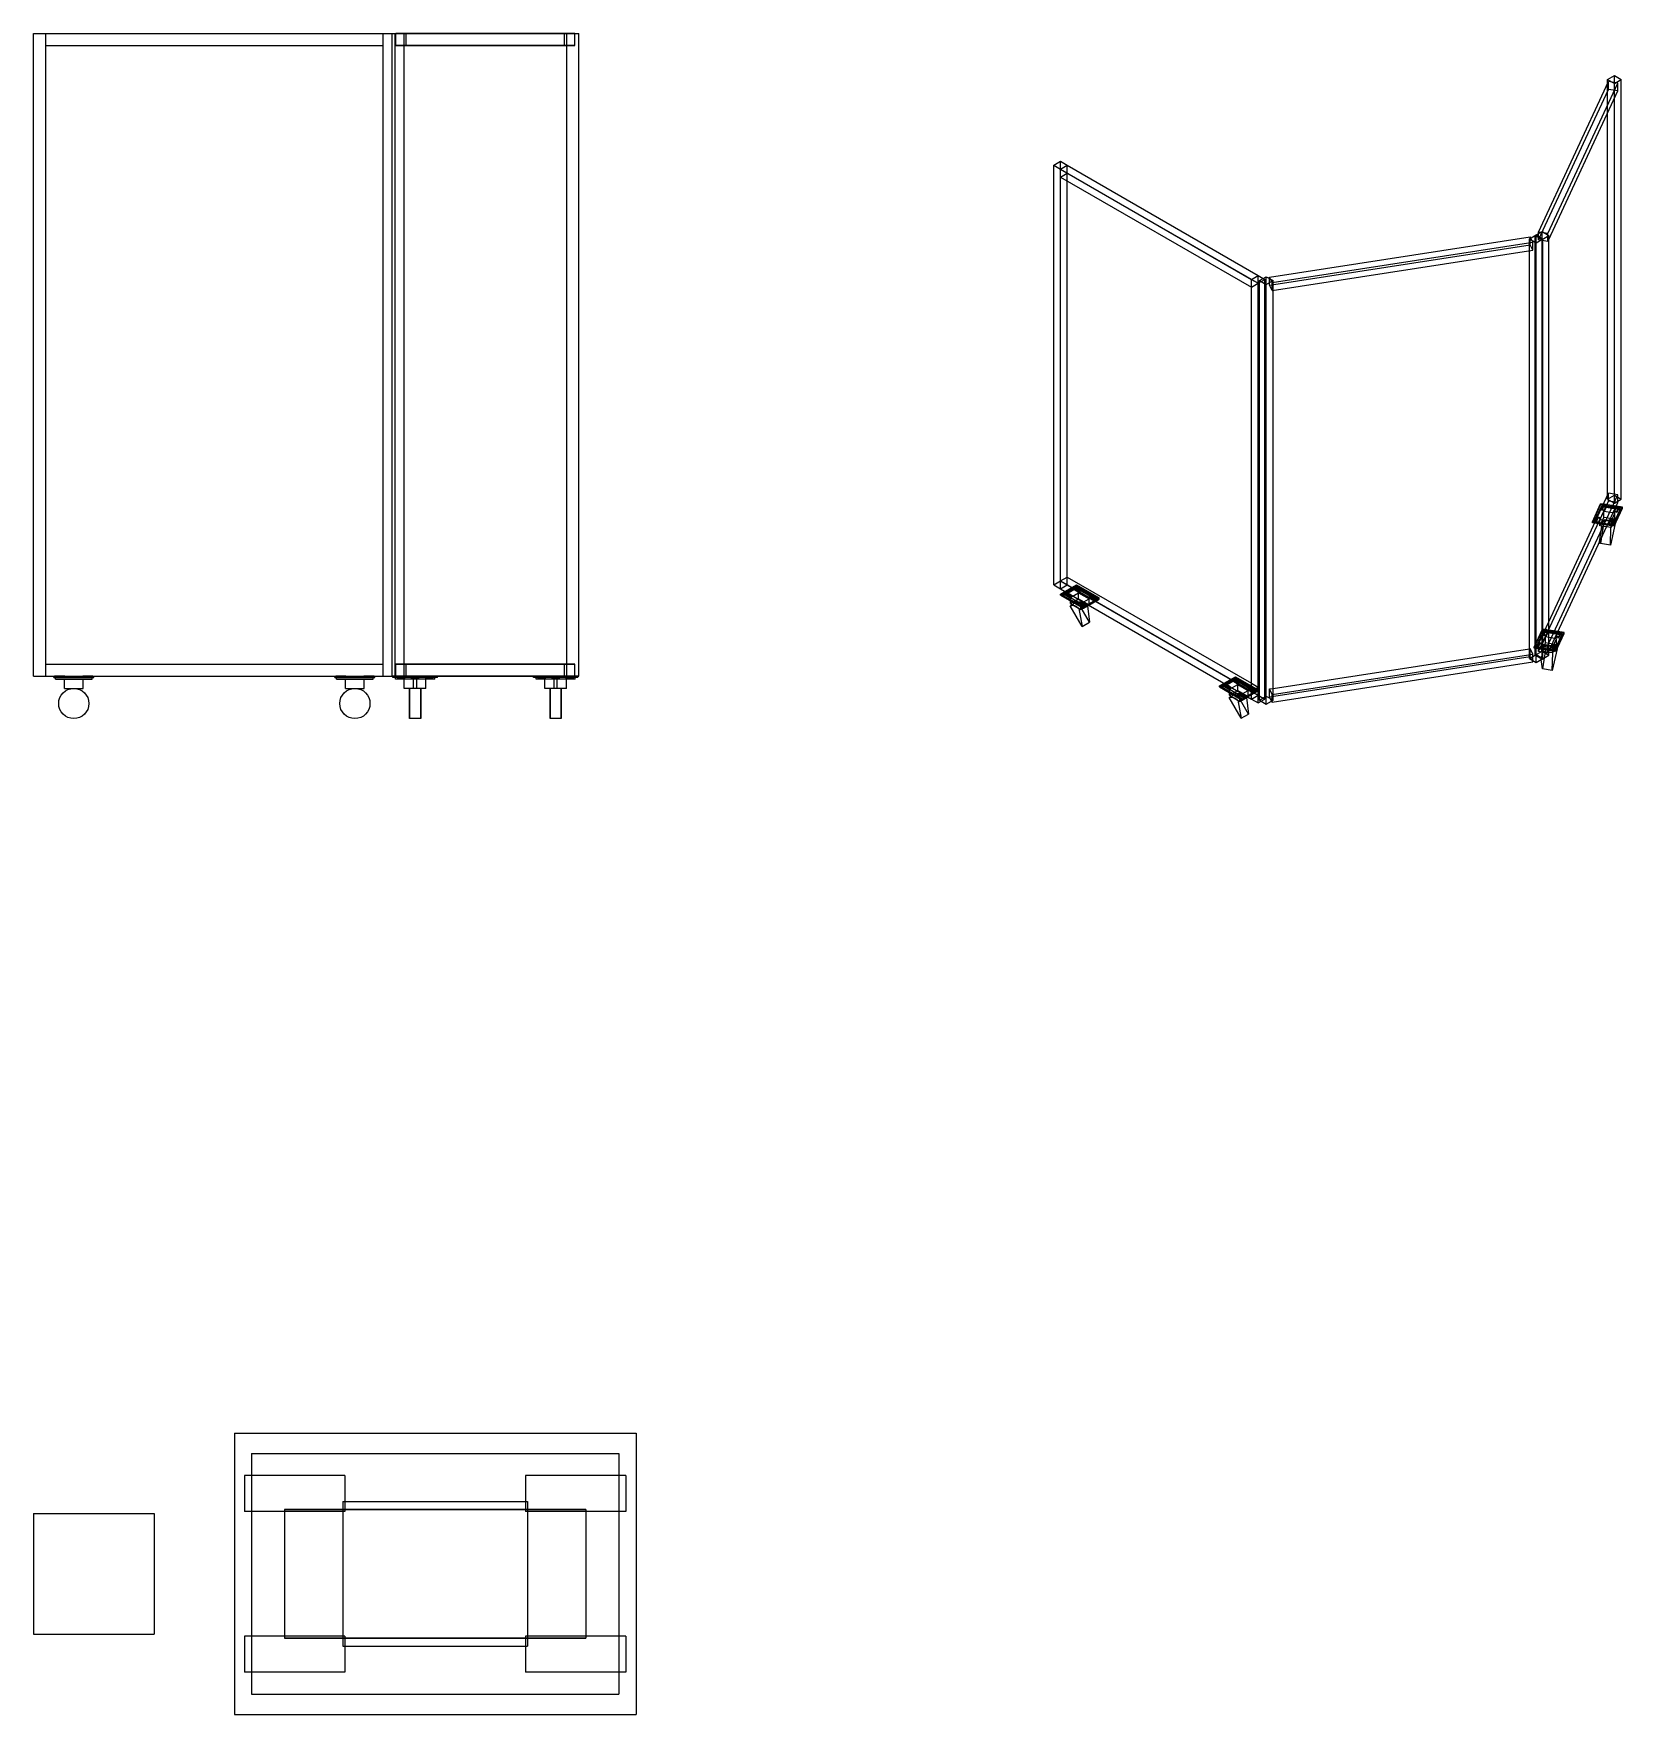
# Model space of a CAD drawing. Header units: millimetres. Extents: x 38 to 363, y 48 to 257.
# Drawn here: x 165 to 362.8, y 48 to 257.3 of the extents above; entities that cross this region are included whole.
import ezdxf

# ---------------------------------------------------------------- set-up
doc = ezdxf.new("R2010")
doc.units = ezdxf.units.MM
for name, color, linetype in [('Detalhe', 7, 'CONTINUOUS'), ('Iso', 7, 'CONTINUOUS'), ('Lateral', 7, 'CONTINUOUS')]:
    doc.layers.add(name, color=color, linetype=linetype)

msp = doc.modelspace()

# ---------------------------------------------------------------- linework, layer by layer
at = {"layer": 'Detalhe'}
for p, q in [((190, 83), (190, 48)), ((190, 83), (240, 83)), ((190, 83), (190, 48)), ((190, 83), (240, 83)), ((240, 83), (240, 48)), ((240, 83), (240, 48)), ((192.12, 80.5), (192.12, 50.5)), ((192.12, 80.5), (237.88, 80.5)), ((192.12, 80.5), (192.12, 50.5)), ((192.12, 80.5), (237.88, 80.5)), ((237.88, 80.5), (237.88, 50.5)), ((237.88, 80.5), (237.88, 50.5)), ((192.12, 77.75), (191.25, 77.75)), ((191.25, 77.75), (191.25, 73.25)), ((203.75, 77.75), (191.25, 77.75)), ((191.25, 77.75), (191.25, 73.25)), ((203.75, 77.75), (192.12, 77.75)), ((203.75, 77.75), (203.75, 73.25)), ((203.75, 77.75), (203.75, 73.25)), ((238.75, 77.75), (226.25, 77.75)), ((226.25, 77.75), (226.25, 73.25)), ((237.88, 77.75), (226.25, 77.75)), ((226.25, 77.75), (226.25, 73.25)), ((238.75, 77.75), (237.88, 77.75)), ((238.75, 77.75), (238.75, 73.25)), ((238.75, 77.75), (238.75, 73.25)), ((196.25, 73.5), (196.25, 57.5)), ((203.5, 74.5), (203.5, 73.5)), ((203.5, 74.5), (226.5, 74.5)), ((203.5, 74.5), (203.5, 56.5)), ((203.5, 74.5), (226.5, 74.5)), ((203.5, 73.5), (203.5, 57.5)), ((226.5, 74.5), (226.5, 73.5)), ((226.5, 74.5), (226.5, 56.5)), ((226.5, 73.5), (226.5, 57.5)), ((233.75, 73.5), (233.75, 57.5)), ((165, 73), (165, 58)), ((165, 73), (180, 73)), ((165, 73), (165, 58)), ((165, 73), (180, 73)), ((180, 73), (180, 58)), ((180, 73), (180, 58)), ((192.12, 73.25), (191.25, 73.25)), ((203.75, 73.25), (191.25, 73.25)), ((203.75, 73.25), (192.12, 73.25)), ((238.75, 73.25), (226.25, 73.25)), ((237.88, 73.25), (226.25, 73.25)), ((238.75, 73.25), (237.88, 73.25)), ((165, 58), (180, 58)), ((165, 58), (180, 58)), ((192.12, 57.75), (191.25, 57.75)), ((191.25, 57.75), (191.25, 53.25)), ((203.75, 57.75), (191.25, 57.75)), ((191.25, 57.75), (191.25, 53.25)), ((203.75, 57.75), (192.12, 57.75)), ((203.5, 57.5), (203.5, 56.5)), ((203.75, 57.75), (203.75, 53.25)), ((203.75, 57.75), (203.75, 53.25)), ((238.75, 57.75), (226.25, 57.75)), ((226.25, 57.75), (226.25, 53.25)), ((237.88, 57.75), (226.25, 57.75)), ((226.25, 57.75), (226.25, 53.25)), ((226.5, 57.5), (226.5, 56.5)), ((238.75, 57.75), (237.88, 57.75)), ((238.75, 57.75), (238.75, 53.25)), ((238.75, 57.75), (238.75, 53.25)), ((203.5, 56.5), (226.5, 56.5)), ((203.5, 56.5), (226.5, 56.5)), ((192.12, 53.25), (191.25, 53.25)), ((203.75, 53.25), (191.25, 53.25)), ((203.75, 53.25), (192.12, 53.25)), ((238.75, 53.25), (226.25, 53.25)), ((237.88, 53.25), (226.25, 53.25)), ((238.75, 53.25), (237.88, 53.25)), ((192.12, 50.5), (237.88, 50.5)), ((192.12, 50.5), (237.88, 50.5)), ((190, 48), (240, 48)), ((190, 48), (240, 48))]:
    msp.add_line(p, q, dxfattribs=at)
for points in [[(233.75, 73.5), (228.75, 73.5), (223.75, 73.5), (218.75, 73.5), (213.75, 73.5), (208.75, 73.5), (203.75, 73.5), (198.75, 73.5), (196.25, 73.5)], [(196.25, 73.5), (201.25, 73.5), (206.25, 73.5), (211.25, 73.5), (215, 73.5)], [(215, 73.5), (220, 73.5), (225, 73.5), (230, 73.5), (233.75, 73.5)], [(233.75, 57.5), (228.75, 57.5), (223.75, 57.5), (218.75, 57.5), (213.75, 57.5), (208.75, 57.5), (203.75, 57.5), (198.75, 57.5), (196.25, 57.5)], [(196.25, 57.5), (201.25, 57.5), (206.25, 57.5), (211.25, 57.5), (215, 57.5)], [(215, 57.5), (220, 57.5), (225, 57.5), (230, 57.5), (233.75, 57.5)]]:
    msp.add_lwpolyline(points, dxfattribs=at)
at = {"layer": 'Iso'}
for p, q in [((352.38, 232.59), (361.08, 251.33)), ((360.97, 251.58), (361.82, 252.07)), ((360.97, 251.09), (360.97, 251.58)), ((360.97, 251.58), (361.82, 251.09)), ((362.24, 251.15), (361.08, 251.33)), ((361.08, 250.35), (361.08, 251.33)), ((361.82, 252.07), (362.66, 251.58)), ((361.82, 199.81), (361.82, 252.07)), ((361.82, 251.09), (362.66, 251.58)), ((362.66, 199.32), (362.66, 251.58)), ((352.38, 231.61), (361.08, 250.35)), ((353.54, 232.41), (362.24, 251.15)), ((353.66, 231.68), (362.24, 250.17)), ((360.97, 247.43), (360.97, 251.09)), ((362.24, 250.17), (361.08, 250.35)), ((361.82, 249.26), (361.82, 251.09)), ((361.82, 198.96), (361.82, 249.26)), ((362.24, 250.17), (362.24, 251.15)), ((360.97, 199.81), (360.97, 247.43)), ((292, 240.91), (292.85, 241.4)), ((292, 188.65), (292, 240.91)), ((292, 240.91), (292.85, 240.42)), ((292.85, 241.4), (293.7, 240.91)), ((292.85, 189.14), (292.85, 241.4)), ((292.85, 240.42), (293.7, 240.91)), ((292.85, 240.42), (293.7, 240.91)), ((293.7, 240.91), (317.46, 227.19)), ((293.7, 238.95), (293.7, 240.91)), ((293.7, 239.93), (293.7, 240.91)), ((292.85, 188.16), (292.85, 240.42)), ((292.85, 239.44), (292.85, 240.42)), ((292.85, 240.42), (316.61, 226.7)), ((292.85, 239.44), (293.7, 239.93)), ((292.85, 239.44), (316.61, 225.72)), ((293.7, 239.93), (317.46, 226.21)), ((293.7, 189.63), (293.7, 238.95)), ((351.96, 232.17), (352.81, 232.66)), ((353.54, 232.41), (352.38, 232.59)), ((352.38, 232.41), (352.38, 232.59)), ((352.38, 231.61), (352.38, 232.41)), ((352.81, 232.66), (353.66, 232.17)), ((352.81, 180.4), (352.81, 232.66)), ((353.54, 232.24), (353.54, 232.41)), ((318.88, 226.97), (351.34, 231.99)), ((318.88, 225.99), (351.34, 231.01)), ((319.19, 226.3), (351.65, 231.32)), ((319.19, 225.32), (351.65, 230.34)), ((351.23, 231.75), (352.07, 232.24)), ((351.23, 231.75), (352.07, 231.26)), ((351.23, 230.28), (351.23, 231.75)), ((351.23, 179.98), (351.23, 230.28)), ((351.65, 231.32), (351.34, 231.99)), ((351.34, 231.01), (351.34, 231.99)), ((351.65, 230.34), (351.34, 231.01)), ((351.65, 230.34), (351.65, 231.32)), ((351.96, 232.17), (352.81, 231.68)), ((351.96, 179.91), (351.96, 232.17)), ((352.07, 232.24), (352.92, 231.75)), ((352.07, 179.98), (352.07, 232.24)), ((352.07, 231.26), (352.92, 231.75)), ((352.07, 179), (352.07, 231.26)), ((353.54, 231.43), (352.38, 231.61)), ((352.81, 231.68), (353.66, 232.17)), ((352.81, 179.42), (352.81, 231.68)), ((352.92, 179.49), (352.92, 231.75)), ((353.54, 231.43), (353.54, 232.24)), ((353.54, 231.43), (353.66, 231.68)), ((353.66, 179.91), (353.66, 232.17)), ((316.61, 226.7), (317.46, 227.19)), ((316.61, 226.7), (317.46, 227.19)), ((316.61, 174.44), (316.61, 226.7)), ((316.61, 226.7), (317.46, 226.21)), ((316.61, 225.72), (316.61, 226.7)), ((316.61, 225.72), (317.46, 226.21)), ((317.46, 227.19), (318.3, 226.7)), ((317.46, 174.93), (317.46, 227.19)), ((317.46, 226.21), (317.46, 227.19)), ((317.46, 226.21), (318.3, 226.7)), ((317.46, 173.95), (317.46, 226.21)), ((317.61, 226.55), (318.46, 227.03)), ((317.61, 226.55), (318.46, 226.06)), ((317.61, 174.29), (317.61, 226.55)), ((318.3, 174.44), (318.3, 226.7)), ((318.46, 227.03), (319.31, 226.55)), ((318.46, 174.78), (318.46, 227.03)), ((318.46, 226.06), (319.31, 226.55)), ((318.46, 173.8), (318.46, 226.06)), ((319.19, 226.3), (318.88, 226.97)), ((318.88, 226.79), (318.88, 226.97)), ((318.88, 225.99), (318.88, 226.79)), ((319.19, 225.32), (319.19, 226.3)), ((319.31, 225.34), (319.31, 226.55)), ((319.19, 225.32), (318.88, 225.99)), ((319.31, 175.04), (319.31, 225.34)), ((352.38, 180.34), (361.08, 199.08)), ((353.66, 184.06), (361.08, 200.06)), ((353.66, 181.38), (362.24, 199.88)), ((353.66, 180.4), (362.24, 198.9)), ((360.97, 199.32), (360.97, 199.81)), ((360.97, 199.32), (361.82, 199.81)), ((360.97, 199.32), (361.82, 198.83)), ((362.24, 199.88), (361.08, 200.06)), ((361.08, 199.08), (361.08, 200.06)), ((362.24, 198.9), (361.08, 199.08)), ((361.82, 199.81), (362.66, 199.32)), ((361.82, 198.83), (362.24, 199.08)), ((361.82, 198.83), (361.82, 198.96)), ((362.24, 198.9), (362.24, 199.88)), ((362.24, 199.08), (362.66, 199.32)), ((359.07, 196.52), (360.1, 198.75)), ((359.07, 196.39), (360.1, 198.62)), ((359.3, 196.45), (360.25, 198.49)), ((359.3, 196.32), (360.25, 198.36)), ((359.76, 197.07), (359.5, 196.51)), ((359.76, 196.94), (359.5, 196.38)), ((360.1, 197.02), (359.76, 197.07)), ((359.76, 196.94), (359.76, 197.07)), ((360.1, 196.88), (359.76, 196.94)), ((360.1, 197.02), (359.85, 196.46)), ((360.1, 196.88), (359.85, 196.33)), ((360, 196.76), (360.48, 197.78)), ((360, 196.01), (360.48, 197.03)), ((361.39, 196.54), (360, 196.76)), ((360, 196.01), (360, 196.76)), ((360.45, 198.7), (360.1, 198.75)), ((360.1, 198.62), (360.1, 198.75)), ((362.81, 198.2), (360.1, 198.62)), ((360.1, 196.88), (360.1, 197.02)), ((360.48, 198.63), (360.22, 198.07)), ((360.48, 198.5), (360.22, 197.94)), ((360.57, 198.02), (360.22, 198.07)), ((360.22, 197.94), (360.22, 198.07)), ((360.57, 197.89), (360.22, 197.94)), ((362.01, 198.22), (360.25, 198.49)), ((360.25, 198.36), (360.25, 198.49)), ((362.57, 198), (360.25, 198.36)), ((362.03, 198.45), (360.45, 198.7)), ((360.83, 198.58), (360.48, 198.63)), ((360.48, 198.5), (360.48, 198.63)), ((360.83, 198.45), (360.48, 198.5)), ((361.87, 197.57), (360.48, 197.78)), ((360.48, 197.03), (360.48, 197.78)), ((361.87, 196.82), (360.48, 197.03)), ((361.78, 196.57), (360.55, 196.77)), ((360.83, 198.58), (360.57, 198.02)), ((360.83, 198.45), (360.57, 197.89)), ((360.57, 197.89), (360.57, 198.02)), ((360.83, 198.45), (360.83, 198.58)), ((361.3, 196.83), (361.04, 196.27)), ((361.65, 196.78), (361.3, 196.83)), ((361.3, 196.7), (361.3, 196.83)), ((361.39, 196.54), (361.87, 197.57)), ((361.65, 196.78), (361.39, 196.22)), ((361.48, 195.99), (361.87, 196.82)), ((361.62, 196.09), (362.57, 198.14)), ((361.63, 195.99), (362.57, 198)), ((361.65, 196.65), (361.65, 196.78)), ((362.03, 198.39), (361.77, 197.83)), ((361.77, 196.1), (362.81, 198.33)), ((361.77, 195.97), (362.81, 198.2)), ((362.12, 197.78), (361.77, 197.83)), ((361.82, 197.83), (361.77, 197.7)), ((361.77, 197.7), (361.77, 197.83)), ((362.12, 197.65), (361.77, 197.7)), ((362.03, 198.26), (361.82, 197.83)), ((361.87, 196.82), (361.87, 197.57)), ((362.3, 198.18), (362.01, 198.22)), ((362.81, 198.33), (362.03, 198.45)), ((362.37, 198.34), (362.03, 198.39)), ((362.03, 198.26), (362.03, 198.39)), ((362.32, 198.22), (362.03, 198.26)), ((362.37, 198.34), (362.12, 197.78)), ((362.37, 198.21), (362.12, 197.65)), ((362.12, 197.65), (362.12, 197.78)), ((362.57, 198.14), (362.3, 198.18)), ((362.37, 198.21), (362.32, 198.22)), ((362.37, 198.21), (362.37, 198.34)), ((362.57, 198), (362.57, 198.14)), ((362.81, 198.2), (362.81, 198.33)), ((359.41, 196.46), (359.07, 196.52)), ((359.07, 196.39), (359.07, 196.52)), ((359.36, 196.34), (359.07, 196.39)), ((361.62, 196.09), (359.3, 196.45)), ((359.3, 196.35), (359.3, 196.45)), ((359.3, 196.32), (359.3, 196.35)), ((359.35, 196.32), (359.3, 196.32)), ((360.93, 196.07), (359.35, 196.32)), ((360.94, 196.1), (359.36, 196.34)), ((361, 196.22), (359.41, 196.46)), ((359.85, 196.46), (359.5, 196.51)), ((359.5, 196.38), (359.5, 196.51)), ((359.85, 196.33), (359.5, 196.38)), ((359.85, 196.33), (359.85, 196.46)), ((360.84, 195.88), (360, 196.01)), ((361.39, 195.79), (360.84, 195.88)), ((361.62, 195.96), (360.93, 196.07)), ((361.77, 195.97), (360.94, 196.1)), ((361.77, 196.1), (361, 196.22)), ((361.39, 196.22), (361.04, 196.27)), ((361.04, 196.14), (361.04, 196.27)), ((361.1, 196.26), (361.04, 196.14)), ((361.39, 196.09), (361.04, 196.14)), ((361.3, 196.7), (361.1, 196.26)), ((361.59, 196.65), (361.3, 196.7)), ((361.65, 196.65), (361.39, 196.09)), ((361.39, 196), (361.39, 196.54)), ((361.39, 196.09), (361.39, 196.22)), ((361.39, 195.79), (361.39, 196)), ((361.39, 195.79), (361.48, 195.99)), ((361.65, 196.65), (361.59, 196.65)), ((361.62, 195.99), (361.62, 196.09)), ((361.62, 195.96), (361.62, 195.99)), ((361.62, 195.96), (361.63, 195.99)), ((361.77, 195.97), (361.77, 196.1)), ((361.32, 193.61), (360.09, 193.8)), ((292, 188.65), (292.85, 189.14)), ((292, 188.65), (292.85, 188.16)), ((292.85, 189.14), (293.7, 189.63)), ((292.85, 188.16), (292.85, 189.14)), ((292.85, 189.14), (316.61, 175.42)), ((292.85, 189.14), (293.7, 188.65)), ((292.85, 188.16), (293.7, 188.65)), ((292.85, 188.16), (293.7, 188.65)), ((292.85, 187.38), (294.83, 188.52)), ((293.41, 187.84), (294.83, 188.65)), ((293.7, 189.63), (316.61, 176.4)), ((293.7, 188.65), (293.7, 189.63)), ((293.7, 188.65), (293.7, 189.63)), ((293.7, 188.65), (317.46, 174.93)), ((294.35, 188.29), (294.6, 188.44)), ((295.31, 188.03), (294.6, 188.44)), ((294.6, 188.31), (294.6, 188.44)), ((294.83, 188.52), (294.83, 188.65)), ((294.83, 188.65), (297.66, 187.02)), ((294.83, 188.52), (297.66, 186.89)), ((292.85, 188.16), (316.61, 174.44)), ((292.85, 187.51), (293.41, 187.84)), ((292.85, 187.38), (292.85, 187.51)), ((292.85, 187.51), (295.68, 185.88)), ((292.85, 187.38), (295.68, 185.74)), ((293.11, 187.26), (294.81, 188.24)), ((293.11, 187.39), (293.38, 187.55)), ((293.11, 187.26), (293.11, 187.39)), ((293.11, 187.39), (295.7, 185.9)), ((293.11, 187.26), (295.7, 185.77)), ((293.22, 187.64), (293.47, 187.79)), ((293.92, 187.23), (293.22, 187.64)), ((293.22, 187.51), (293.22, 187.64)), ((293.22, 187.51), (293.33, 187.57)), ((293.92, 187.1), (293.22, 187.51)), ((293.33, 187.57), (293.47, 187.66)), ((293.38, 187.55), (293.52, 187.63)), ((294.18, 187.38), (293.47, 187.79)), ((293.47, 187.66), (293.47, 187.79)), ((294.06, 187.31), (293.47, 187.66)), ((293.52, 187.63), (294.81, 188.37)), ((293.92, 187.23), (294.18, 187.38)), ((293.92, 187.1), (294.18, 187.25)), ((293.92, 187.1), (293.92, 187.23)), ((294.18, 187.25), (294.06, 187.31)), ((294.09, 187.08), (295.11, 187.67)), ((294.09, 186.66), (294.09, 187.08)), ((294.09, 187.08), (295.39, 186.33)), ((294.09, 186.33), (295.11, 186.92)), ((294.09, 186.33), (294.09, 186.66)), ((294.09, 186.33), (295.39, 185.58)), ((294.18, 187.25), (294.18, 187.38)), ((294.3, 186.21), (294.96, 186.59)), ((294.35, 188.16), (294.6, 188.31)), ((295.05, 187.88), (294.35, 188.29)), ((294.35, 188.16), (294.35, 188.29)), ((295.05, 187.75), (294.35, 188.16)), ((295.31, 187.9), (294.6, 188.31)), ((294.81, 188.24), (294.81, 188.37)), ((294.81, 188.37), (297.4, 186.88)), ((294.81, 188.24), (297.4, 186.75)), ((295.05, 187.88), (295.31, 188.03)), ((295.05, 187.75), (295.31, 187.9)), ((295.05, 187.75), (295.05, 187.88)), ((295.11, 186.92), (295.11, 187.67)), ((295.11, 187.67), (296.41, 186.92)), ((295.11, 186.92), (296.41, 186.17)), ((295.2, 186.5), (295.45, 186.64)), ((295.9, 186.09), (295.2, 186.5)), ((295.2, 186.37), (295.2, 186.5)), ((295.2, 186.37), (295.31, 186.43)), ((295.9, 185.96), (295.2, 186.37)), ((295.31, 187.9), (295.31, 188.03)), ((295.31, 186.43), (295.45, 186.51)), ((295.39, 186.33), (296.41, 186.92)), ((295.39, 185.91), (295.39, 186.33)), ((296.16, 186.23), (295.45, 186.64)), ((295.45, 186.51), (295.45, 186.64)), ((296.04, 186.17), (295.45, 186.51)), ((295.7, 185.9), (297.4, 186.88)), ((295.7, 185.77), (297.4, 186.75)), ((296.24, 186.2), (297.66, 187.02)), ((296.33, 187.15), (296.58, 187.3)), ((296.33, 187.02), (296.58, 187.17)), ((297.03, 186.74), (296.33, 187.15)), ((296.33, 187.02), (296.33, 187.15)), ((297.03, 186.61), (296.33, 187.02)), ((296.36, 186.14), (297.66, 186.89)), ((296.41, 186.17), (296.41, 186.92)), ((297.29, 186.89), (296.58, 187.3)), ((296.58, 187.17), (296.58, 187.3)), ((297.29, 186.76), (296.58, 187.17)), ((297.03, 186.74), (297.29, 186.89)), ((297.03, 186.61), (297.29, 186.76)), ((297.03, 186.61), (297.03, 186.74)), ((297.29, 186.76), (297.29, 186.89)), ((297.4, 186.75), (297.4, 186.88)), ((297.66, 186.89), (297.66, 187.02)), ((294.05, 186.06), (294.3, 186.21)), ((295.39, 185.58), (295.39, 185.91)), ((295.39, 185.58), (295.68, 185.74)), ((295.68, 185.88), (296.24, 186.2)), ((295.68, 185.74), (296.41, 186.17)), ((295.68, 185.74), (296.36, 186.14)), ((295.68, 185.74), (295.68, 185.88)), ((295.7, 185.77), (295.7, 185.9)), ((295.9, 186.09), (296.16, 186.23)), ((295.9, 185.96), (296.16, 186.1)), ((295.9, 185.96), (295.9, 186.09)), ((296.16, 186.1), (296.04, 186.17)), ((296.16, 186.1), (296.16, 186.23)), ((295.55, 183.47), (296.46, 183.99)), ((351.82, 180.9), (352.85, 183.13)), ((351.82, 180.77), (352.85, 183)), ((352.06, 180.84), (353, 182.88)), ((352.06, 180.71), (353, 182.75)), ((352.38, 181.32), (353.66, 184.06)), ((352.76, 181.14), (353.23, 182.17)), ((354.79, 182.84), (352.85, 183.13)), ((352.85, 183), (352.85, 183.13)), ((355.56, 182.59), (352.85, 183)), ((353.23, 183.02), (352.98, 182.46)), ((353.23, 182.89), (352.98, 182.33)), ((353.32, 182.4), (352.98, 182.46)), ((352.98, 182.33), (352.98, 182.46)), ((353.32, 182.27), (352.98, 182.33)), ((354.76, 182.61), (353, 182.88)), ((353, 182.75), (353, 182.88)), ((355.32, 182.39), (353, 182.75)), ((353.58, 182.96), (353.23, 183.02)), ((353.23, 182.89), (353.23, 183.02)), ((353.58, 182.83), (353.23, 182.89)), ((354.62, 181.95), (353.23, 182.17)), ((353.23, 181.42), (353.23, 182.17)), ((353.58, 182.96), (353.32, 182.4)), ((353.58, 182.83), (353.32, 182.27)), ((353.32, 182.27), (353.32, 182.4)), ((353.58, 182.83), (353.58, 182.96)), ((354.37, 180.48), (355.32, 182.52)), ((354.39, 180.38), (355.32, 182.39)), ((354.78, 182.78), (354.52, 182.22)), ((354.52, 180.49), (355.56, 182.72)), ((354.52, 180.35), (355.56, 182.59)), ((354.87, 182.17), (354.52, 182.22)), ((354.52, 182.09), (354.52, 182.22)), ((354.58, 182.21), (354.52, 182.09)), ((354.78, 182.65), (354.58, 182.21)), ((355.05, 182.56), (354.76, 182.61)), ((355.13, 182.72), (354.78, 182.78)), ((354.78, 182.65), (354.78, 182.78)), ((355.07, 182.6), (354.78, 182.65)), ((355.56, 182.72), (354.79, 182.84)), ((355.13, 182.72), (354.87, 182.17)), ((355.13, 182.59), (354.87, 182.03)), ((354.87, 182.03), (354.87, 182.17)), ((355.32, 182.52), (355.05, 182.56)), ((355.13, 182.59), (355.07, 182.6)), ((355.13, 182.59), (355.13, 182.72)), ((355.32, 182.39), (355.32, 182.52)), ((355.56, 182.59), (355.56, 182.72)), ((319.19, 175.02), (351.65, 180.04)), ((319.31, 175.76), (351.23, 180.7)), ((351.23, 180.7), (351.34, 180.71)), ((351.65, 180.04), (351.34, 180.71)), ((351.34, 179.73), (351.34, 180.71)), ((351.65, 179.07), (351.65, 180.04)), ((353.75, 180.6), (351.82, 180.9)), ((351.82, 180.77), (351.82, 180.9)), ((353.69, 180.48), (351.82, 180.77)), ((351.96, 179.91), (352.81, 180.4)), ((354.37, 180.48), (352.06, 180.84)), ((352.06, 180.71), (352.06, 180.84)), ((353.68, 180.46), (352.06, 180.71)), ((352.51, 181.45), (352.25, 180.9)), ((352.51, 181.32), (352.25, 180.77)), ((352.6, 180.84), (352.25, 180.9)), ((352.25, 180.77), (352.25, 180.9)), ((352.6, 180.71), (352.25, 180.77)), ((353.54, 181.14), (352.38, 181.32)), ((352.38, 180.34), (352.38, 181.32)), ((353.54, 180.16), (352.38, 180.34)), ((352.86, 181.4), (352.51, 181.45)), ((352.51, 181.32), (352.51, 181.45)), ((352.86, 181.27), (352.51, 181.32)), ((352.86, 181.4), (352.6, 180.84)), ((352.86, 181.27), (352.6, 180.71)), ((352.6, 180.71), (352.6, 180.84)), ((352.76, 180.39), (353.23, 181.42)), ((354.15, 180.93), (352.76, 181.14)), ((352.76, 180.39), (352.76, 181.14)), ((353.66, 180.25), (352.76, 180.39)), ((352.81, 180.4), (353.66, 179.91)), ((352.86, 181.27), (352.86, 181.4)), ((354.62, 181.2), (353.23, 181.42)), ((354.54, 180.96), (353.3, 181.15)), ((353.54, 181.14), (353.66, 181.38)), ((353.54, 180.16), (353.54, 181.14)), ((353.54, 180.16), (353.66, 180.4)), ((354.15, 180.18), (353.66, 180.25)), ((354.37, 180.35), (353.68, 180.46)), ((354.52, 180.35), (353.69, 180.48)), ((354.52, 180.49), (353.75, 180.6)), ((354.05, 181.22), (353.8, 180.66)), ((354.14, 180.6), (353.8, 180.66)), ((353.8, 180.53), (353.8, 180.66)), ((353.85, 180.65), (353.8, 180.53)), ((354.14, 180.47), (353.8, 180.53)), ((354.05, 181.08), (353.85, 180.65)), ((354.4, 181.16), (354.05, 181.22)), ((354.05, 181.08), (354.05, 181.22)), ((354.35, 181.04), (354.05, 181.08)), ((354.4, 181.16), (354.14, 180.6)), ((354.4, 181.03), (354.14, 180.47)), ((354.14, 180.47), (354.14, 180.6)), ((354.15, 180.93), (354.62, 181.95)), ((354.15, 180.38), (354.15, 180.93)), ((354.15, 180.18), (354.15, 180.38)), ((354.15, 180.18), (354.24, 180.37)), ((354.24, 180.37), (354.62, 181.2)), ((354.4, 181.03), (354.35, 181.04)), ((354.37, 180.38), (354.37, 180.48)), ((354.37, 180.35), (354.37, 180.38)), ((354.37, 180.35), (354.39, 180.38)), ((354.4, 181.03), (354.4, 181.16)), ((354.87, 182.03), (354.52, 182.09)), ((354.52, 180.35), (354.52, 180.49)), ((354.62, 181.2), (354.62, 181.95)), ((318.88, 174.71), (351.34, 179.73)), ((319.19, 174.04), (351.65, 179.07)), ((351.23, 179.49), (351.23, 179.98)), ((351.23, 179.49), (352.07, 179.98)), ((351.23, 179.49), (351.65, 179.24)), ((351.65, 179.07), (351.34, 179.73)), ((351.65, 179.24), (352.07, 179)), ((351.96, 179.91), (352.81, 179.42)), ((352.07, 179.98), (352.92, 179.49)), ((352.07, 179), (352.92, 179.49)), ((352.81, 179.42), (353.66, 179.91)), ((354.08, 177.99), (352.84, 178.19)), ((312.65, 175.95), (314.63, 177.09)), ((312.65, 176.08), (313.21, 176.4)), ((312.65, 175.95), (312.65, 176.08)), ((312.65, 176.08), (315.48, 174.44)), ((312.65, 175.95), (315.48, 174.31)), ((312.91, 175.83), (314.61, 176.81)), ((312.91, 175.96), (313.18, 176.11)), ((312.91, 175.83), (312.91, 175.96)), ((312.91, 175.96), (315.5, 174.47)), ((312.91, 175.83), (315.5, 174.33)), ((313.02, 176.21), (313.27, 176.36)), ((313.72, 175.8), (313.02, 176.21)), ((313.02, 176.08), (313.02, 176.21)), ((313.02, 176.08), (313.13, 176.14)), ((313.72, 175.67), (313.02, 176.08)), ((313.13, 176.14), (313.27, 176.22)), ((313.18, 176.11), (313.32, 176.2)), ((313.21, 176.4), (314.63, 177.22)), ((313.98, 175.95), (313.27, 176.36)), ((313.27, 176.22), (313.27, 176.36)), ((313.86, 175.88), (313.27, 176.22)), ((313.32, 176.2), (314.61, 176.94)), ((313.72, 175.8), (313.98, 175.95)), ((313.72, 175.67), (313.98, 175.82)), ((313.98, 175.82), (313.86, 175.88)), ((313.89, 175.65), (314.91, 176.24)), ((313.98, 175.82), (313.98, 175.95)), ((314.15, 176.86), (314.4, 177.01)), ((314.15, 176.73), (314.4, 176.88)), ((314.85, 176.45), (314.15, 176.86)), ((314.15, 176.73), (314.15, 176.86)), ((314.85, 176.32), (314.15, 176.73)), ((315.11, 176.6), (314.4, 177.01)), ((314.4, 176.88), (314.4, 177.01)), ((315.11, 176.47), (314.4, 176.88)), ((314.61, 176.81), (314.61, 176.94)), ((314.61, 176.94), (317.19, 175.44)), ((314.61, 176.81), (317.19, 175.31)), ((314.63, 177.09), (314.63, 177.22)), ((314.63, 177.22), (317.46, 175.59)), ((314.63, 177.09), (317.46, 175.46)), ((314.85, 176.45), (315.11, 176.6)), ((314.85, 176.32), (315.11, 176.47)), ((314.85, 176.32), (314.85, 176.45)), ((314.91, 175.49), (314.91, 176.24)), ((314.91, 176.24), (316.21, 175.49)), ((315.11, 176.47), (315.11, 176.6)), ((316.13, 175.72), (316.38, 175.87)), ((317.09, 175.46), (316.38, 175.87)), ((316.38, 175.73), (316.38, 175.87)), ((316.61, 176.4), (317.46, 175.91)), ((316.61, 175.42), (317.46, 175.91)), ((317.46, 174.93), (317.46, 175.91)), ((313.72, 175.67), (313.72, 175.8)), ((313.85, 174.63), (314.1, 174.78)), ((313.89, 175.23), (313.89, 175.65)), ((313.89, 175.65), (315.19, 174.9)), ((313.89, 174.9), (314.91, 175.49)), ((313.89, 174.9), (313.89, 175.23)), ((313.89, 174.9), (315.19, 174.15)), ((314.1, 174.78), (314.75, 175.16)), ((314.91, 175.49), (316.21, 174.74)), ((315, 175.07), (315.25, 175.21)), ((315.7, 174.66), (315, 175.07)), ((315, 174.93), (315, 175.07)), ((315, 174.93), (315.11, 175)), ((315.7, 174.53), (315, 174.93)), ((315.11, 175), (315.25, 175.08)), ((315.19, 174.9), (316.21, 175.49)), ((315.19, 174.48), (315.19, 174.9)), ((315.19, 174.15), (315.19, 174.48)), ((315.19, 174.15), (315.48, 174.31)), ((315.96, 174.8), (315.25, 175.21)), ((315.25, 175.08), (315.25, 175.21)), ((315.84, 174.74), (315.25, 175.08)), ((315.48, 174.44), (316.04, 174.77)), ((315.48, 174.31), (316.21, 174.74)), ((315.48, 174.31), (316.15, 174.71)), ((315.48, 174.31), (315.48, 174.44)), ((315.5, 174.47), (317.19, 175.44)), ((315.5, 174.33), (317.19, 175.31)), ((315.5, 174.33), (315.5, 174.47)), ((315.7, 174.66), (315.96, 174.8)), ((315.7, 174.53), (315.96, 174.67)), ((315.7, 174.53), (315.7, 174.66)), ((315.96, 174.67), (315.84, 174.74)), ((315.96, 174.67), (315.96, 174.8)), ((316.04, 174.77), (317.46, 175.59)), ((316.13, 175.59), (316.38, 175.73)), ((316.83, 175.31), (316.13, 175.72)), ((316.13, 175.59), (316.13, 175.72)), ((316.83, 175.18), (316.13, 175.59)), ((316.15, 174.71), (317.46, 175.46)), ((316.21, 174.74), (316.21, 175.49)), ((317.09, 175.33), (316.38, 175.73)), ((316.61, 174.44), (316.61, 175.42)), ((316.61, 174.44), (317.46, 174.93)), ((316.61, 174.44), (317.46, 174.93)), ((316.61, 174.44), (317.46, 173.95)), ((316.83, 175.31), (317.09, 175.46)), ((316.83, 175.18), (317.09, 175.33)), ((316.83, 175.18), (316.83, 175.31)), ((317.09, 175.33), (317.09, 175.46)), ((317.19, 175.31), (317.19, 175.44)), ((317.46, 175.46), (317.46, 175.59)), ((317.46, 174.93), (318.3, 174.44)), ((317.46, 173.95), (317.82, 174.17)), ((317.61, 174.29), (318.46, 174.78)), ((317.61, 174.29), (317.82, 174.17)), ((317.82, 174.17), (318.3, 174.44)), ((317.82, 174.17), (318.46, 173.8)), ((318.46, 174.78), (319.31, 174.29)), ((318.46, 173.8), (319.13, 174.19)), ((318.88, 175.69), (319.31, 175.76)), ((319.19, 175.02), (318.88, 175.69)), ((318.88, 174.71), (318.88, 175.69)), ((319.13, 174.19), (318.88, 174.71)), ((319.13, 174.19), (319.31, 174.29)), ((319.19, 174.04), (319.13, 174.19)), ((319.19, 174.04), (319.19, 175.02)), ((319.31, 174.29), (319.31, 175.04)), ((315.35, 172.04), (316.25, 172.56))]:
    msp.add_line(p, q, dxfattribs=at)
for points in [[(360.55, 196.77), (360.09, 193.8)], [(360.32, 196.51), (360.55, 196.77)], [(359.97, 194), (360.32, 196.51)], [(361.92, 196.29), (361.32, 193.61)], [(361.32, 193.61), (361.38, 195.79)], [(361.38, 195.79), (361.55, 196.32)], [(361.55, 196.32), (361.78, 196.57)], [(361.78, 196.57), (361.92, 196.29)], [(360.09, 193.8), (359.97, 194)], [(296.46, 183.99), (294.96, 186.59)], [(294.96, 186.59), (295.71, 186.51)], [(295.71, 186.51), (296.22, 186.06)], [(294.05, 186.06), (294.46, 186.12)], [(295.55, 183.47), (294.05, 186.06)], [(294.46, 186.12), (294.8, 185.99)], [(294.8, 185.99), (295.14, 185.73)], [(295.14, 185.73), (295.55, 183.47)], [(296.22, 186.06), (296.46, 183.99)], [(352.71, 179.37), (353.07, 180.89)], [(353.3, 181.15), (352.84, 178.19)], [(353.07, 180.89), (353.3, 181.15)], [(354.67, 180.68), (354.08, 177.99)], [(354.08, 177.99), (354.13, 180.18)], [(354.13, 180.18), (354.31, 180.7)], [(354.31, 180.7), (354.54, 180.96)], [(354.54, 180.96), (354.67, 180.68)], [(352.84, 178.19), (352.71, 179.37)], [(313.85, 174.63), (314.26, 174.69)], [(315.35, 172.04), (313.85, 174.63)], [(314.26, 174.69), (314.6, 174.56)], [(314.6, 174.56), (314.94, 174.3)], [(316.25, 172.56), (314.75, 175.16)], [(314.75, 175.16), (315.5, 175.08)], [(314.94, 174.3), (315.35, 172.04)], [(315.5, 175.08), (316.02, 174.63)], [(316.02, 174.63), (316.25, 172.56)]]:
    msp.add_lwpolyline(points, dxfattribs=at)
at = {"layer": 'Lateral'}
for p, q in [((165, 177.3), (165, 257.3)), ((165, 257.3), (166.5, 257.3)), ((165, 177.3), (165, 257.3)), ((165, 257.3), (166.5, 257.3)), ((166.5, 177.3), (166.5, 257.3)), ((166.5, 255.8), (166.5, 257.3)), ((166.5, 257.3), (208.5, 257.3)), ((166.5, 177.3), (166.5, 257.3)), ((166.5, 255.8), (166.5, 257.3)), ((166.5, 257.3), (208.5, 257.3)), ((166.5, 255.8), (208.5, 255.8)), ((166.5, 255.8), (208.5, 255.8)), ((208.5, 177.3), (208.5, 257.3)), ((208.5, 257.3), (210, 257.3)), ((208.5, 255.8), (208.5, 257.3)), ((208.5, 177.3), (208.5, 257.3)), ((208.5, 257.3), (210, 257.3)), ((208.5, 255.8), (208.5, 257.3)), ((209.62, 177.3), (209.62, 257.3)), ((209.62, 177.3), (209.62, 257.3)), ((209.62, 257.3), (210, 257.3)), ((209.62, 257.3), (211.12, 257.3)), ((209.62, 177.3), (209.62, 257.3)), ((209.62, 177.3), (209.62, 257.3)), ((209.62, 257.3), (211.12, 257.3)), ((209.62, 257.3), (211.12, 257.3)), ((210, 177.3), (210, 257.3)), ((210, 257.3), (211.12, 257.3)), ((210, 177.3), (210, 257.3)), ((211.12, 257.3), (210.1, 257.3)), ((210.1, 255.8), (210.1, 257.3)), ((210.1, 257.3), (231.1, 257.3)), ((211.4, 257.3), (210.1, 257.3)), ((210.1, 255.8), (210.1, 257.3)), ((231.1, 257.3), (210.1, 257.3)), ((211.12, 255.8), (210.1, 255.8)), ((210.1, 255.8), (231.1, 255.8)), ((211.4, 255.8), (210.1, 255.8)), ((231.1, 255.8), (210.1, 255.8)), ((211.12, 177.3), (211.12, 257.3)), ((211.4, 257.3), (211.12, 257.3)), ((211.12, 177.3), (211.12, 257.3)), ((211.12, 177.3), (211.12, 257.3)), ((211.12, 177.3), (211.12, 257.3)), ((211.4, 255.8), (211.12, 255.8)), ((211.4, 255.8), (211.4, 257.3)), ((211.4, 257.3), (232.4, 257.3)), ((211.4, 255.8), (211.4, 257.3)), ((232.4, 257.3), (211.4, 257.3)), ((211.4, 255.8), (232.4, 255.8)), ((232.4, 255.8), (211.4, 255.8)), ((232.4, 257.3), (231.1, 257.3)), ((231.1, 255.8), (231.1, 257.3)), ((232.4, 257.3), (231.1, 257.3)), ((231.1, 255.8), (231.1, 257.3)), ((232.4, 255.8), (231.1, 255.8)), ((232.4, 255.8), (231.1, 255.8)), ((231.38, 255.8), (231.38, 257.3)), ((231.38, 177.3), (231.38, 257.3)), ((231.38, 257.3), (232.4, 257.3)), ((231.38, 257.3), (232.88, 257.3)), ((231.38, 177.3), (231.38, 257.3)), ((231.38, 177.3), (231.38, 257.3)), ((231.38, 257.3), (232.88, 257.3)), ((231.38, 257.3), (232.88, 257.3)), ((231.38, 178.8), (231.38, 255.8)), ((232.4, 257.3), (232.88, 257.3)), ((232.4, 255.8), (232.4, 257.3)), ((232.4, 255.8), (232.4, 257.3)), ((232.88, 177.3), (232.88, 257.3)), ((232.88, 177.3), (232.88, 257.3)), ((232.88, 177.3), (232.88, 257.3)), ((232.88, 177.3), (232.88, 257.3)), ((166.5, 177.3), (166.5, 178.8)), ((166.5, 178.8), (208.5, 178.8)), ((166.5, 177.3), (166.5, 178.8)), ((166.5, 178.8), (208.5, 178.8)), ((208.5, 177.3), (208.5, 178.8)), ((208.5, 177.3), (208.5, 178.8)), ((211.12, 178.8), (210.1, 178.8)), ((210.1, 177.3), (210.1, 178.8)), ((210.1, 178.8), (231.1, 178.8)), ((211.4, 178.8), (210.1, 178.8)), ((210.1, 177.3), (210.1, 178.8)), ((231.1, 178.8), (210.1, 178.8)), ((211.4, 178.8), (211.12, 178.8)), ((211.4, 177.3), (211.4, 178.8)), ((211.4, 178.8), (232.4, 178.8)), ((211.4, 177.3), (211.4, 178.8)), ((232.4, 178.8), (211.4, 178.8)), ((232.4, 178.8), (231.1, 178.8)), ((231.1, 177.3), (231.1, 178.8)), ((232.4, 178.8), (231.1, 178.8)), ((231.1, 177.3), (231.1, 178.8)), ((231.38, 177.3), (231.38, 178.8)), ((232.4, 177.3), (232.4, 178.8)), ((232.4, 177.3), (232.4, 178.8)), ((165, 177.3), (166.5, 177.3)), ((165, 177.3), (166.5, 177.3)), ((166.5, 177.3), (167.5, 177.3)), ((166.5, 177.3), (208.5, 177.3)), ((167.5, 177.1), (167.5, 177.3)), ((167.5, 177.3), (172.5, 177.3)), ((167.5, 177.3), (172.5, 177.3)), ((167.5, 177.1), (167.5, 177.3)), ((167.5, 177.3), (172.5, 177.3)), ((167.5, 177.1), (172.5, 177.1)), ((167.5, 177.1), (172.5, 177.1)), ((168.88, 177.3), (167.62, 177.3)), ((168.88, 177.3), (167.62, 177.3)), ((168.88, 177.3), (167.62, 177.3)), ((168.88, 177.3), (167.62, 177.3)), ((167.62, 177.1), (167.62, 177.3)), ((167.62, 177.1), (167.62, 177.3)), ((167.62, 177.1), (167.62, 177.3)), ((167.62, 177.1), (167.62, 177.3)), ((168.88, 177.1), (167.62, 177.1)), ((168.88, 177.1), (167.62, 177.1)), ((168.88, 177.1), (167.62, 177.1)), ((168.88, 177.1), (167.62, 177.1)), ((167.71, 176.9), (167.71, 177.1)), ((167.71, 176.9), (167.71, 177.1)), ((167.71, 177.1), (172.29, 177.1)), ((167.71, 177.1), (172.29, 177.1)), ((167.71, 176.9), (172.29, 176.9)), ((167.71, 176.9), (172.29, 176.9)), ((168.85, 175.75), (168.85, 176.9)), ((168.85, 175.75), (168.85, 176.9)), ((168.85, 176.9), (171.15, 176.9)), ((168.85, 176.9), (171.15, 176.9)), ((168.88, 177.1), (168.88, 177.3)), ((168.88, 177.1), (168.88, 177.3)), ((168.88, 177.1), (168.88, 177.3)), ((168.88, 177.1), (168.88, 177.3)), ((172.38, 177.3), (171.12, 177.3)), ((172.38, 177.3), (171.12, 177.3)), ((172.38, 177.3), (171.12, 177.3)), ((172.38, 177.3), (171.12, 177.3)), ((171.12, 177.1), (171.12, 177.3)), ((171.12, 177.1), (171.12, 177.3)), ((171.12, 177.1), (171.12, 177.3)), ((171.12, 177.1), (171.12, 177.3)), ((172.38, 177.1), (171.12, 177.1)), ((172.38, 177.1), (171.12, 177.1)), ((172.38, 177.1), (171.12, 177.1)), ((172.38, 177.1), (171.12, 177.1)), ((171.15, 175.75), (171.15, 176.9)), ((171.15, 175.75), (171.15, 176.9)), ((172.29, 176.9), (172.29, 177.1)), ((172.29, 176.9), (172.29, 177.1)), ((172.38, 177.1), (172.38, 177.3)), ((172.38, 177.1), (172.38, 177.3)), ((172.38, 177.1), (172.38, 177.3)), ((172.38, 177.1), (172.38, 177.3)), ((172.5, 177.3), (202.5, 177.3)), ((172.5, 177.1), (172.5, 177.3)), ((172.5, 177.1), (172.5, 177.3)), ((202.5, 177.1), (202.5, 177.3)), ((202.5, 177.3), (207.5, 177.3)), ((202.5, 177.3), (207.5, 177.3)), ((202.5, 177.1), (202.5, 177.3)), ((202.5, 177.3), (207.5, 177.3)), ((202.5, 177.1), (207.5, 177.1)), ((202.5, 177.1), (207.5, 177.1)), ((203.88, 177.3), (202.62, 177.3)), ((203.88, 177.3), (202.62, 177.3)), ((203.88, 177.3), (202.62, 177.3)), ((203.88, 177.3), (202.62, 177.3)), ((202.62, 177.1), (202.62, 177.3)), ((202.62, 177.1), (202.62, 177.3)), ((202.62, 177.1), (202.62, 177.3)), ((202.62, 177.1), (202.62, 177.3)), ((203.88, 177.1), (202.62, 177.1)), ((203.88, 177.1), (202.62, 177.1)), ((203.88, 177.1), (202.62, 177.1)), ((203.88, 177.1), (202.62, 177.1)), ((202.71, 176.9), (202.71, 177.1)), ((202.71, 176.9), (202.71, 177.1)), ((202.71, 177.1), (207.29, 177.1)), ((202.71, 177.1), (207.29, 177.1)), ((202.71, 176.9), (207.29, 176.9)), ((202.71, 176.9), (207.29, 176.9)), ((203.85, 175.75), (203.85, 176.9)), ((203.85, 175.75), (203.85, 176.9)), ((203.85, 176.9), (206.15, 176.9)), ((203.85, 176.9), (206.15, 176.9)), ((203.88, 177.1), (203.88, 177.3)), ((203.88, 177.1), (203.88, 177.3)), ((203.88, 177.1), (203.88, 177.3)), ((203.88, 177.1), (203.88, 177.3)), ((207.38, 177.3), (206.12, 177.3)), ((207.38, 177.3), (206.12, 177.3)), ((207.38, 177.3), (206.12, 177.3)), ((207.38, 177.3), (206.12, 177.3)), ((206.12, 177.1), (206.12, 177.3)), ((206.12, 177.1), (206.12, 177.3)), ((206.12, 177.1), (206.12, 177.3)), ((206.12, 177.1), (206.12, 177.3)), ((207.38, 177.1), (206.12, 177.1)), ((207.38, 177.1), (206.12, 177.1)), ((207.38, 177.1), (206.12, 177.1)), ((207.38, 177.1), (206.12, 177.1)), ((206.15, 175.75), (206.15, 176.9)), ((206.15, 175.75), (206.15, 176.9)), ((207.29, 176.9), (207.29, 177.1)), ((207.29, 176.9), (207.29, 177.1)), ((207.38, 177.1), (207.38, 177.3)), ((207.38, 177.1), (207.38, 177.3)), ((207.38, 177.1), (207.38, 177.3)), ((207.38, 177.1), (207.38, 177.3)), ((207.5, 177.3), (208.5, 177.3)), ((207.5, 177.1), (207.5, 177.3)), ((207.5, 177.1), (207.5, 177.3)), ((208.5, 177.3), (210, 177.3)), ((208.5, 177.3), (210, 177.3)), ((209.62, 177.3), (210, 177.3)), ((209.62, 177.3), (211.12, 177.3)), ((209.62, 177.3), (211.12, 177.3)), ((209.62, 177.3), (211.12, 177.3)), ((209.73, 177.1), (209.73, 177.3)), ((212.23, 177.3), (209.73, 177.3)), ((212.77, 177.3), (209.73, 177.3)), ((212.23, 177.1), (209.73, 177.1)), ((212.77, 177.1), (209.73, 177.1)), ((210, 177.3), (211.12, 177.3)), ((210.06, 176.9), (210.06, 177.1)), ((212.66, 177.1), (210.06, 177.1)), ((212.34, 177.1), (210.06, 177.1)), ((212.34, 176.9), (210.06, 176.9)), ((212.66, 176.9), (210.06, 176.9)), ((211.12, 177.3), (210.1, 177.3)), ((210.1, 177.3), (231.1, 177.3)), ((211.4, 177.3), (210.1, 177.3)), ((231.1, 177.3), (210.1, 177.3)), ((210.64, 177.3), (210.25, 177.3)), ((210.25, 177.3), (210.88, 177.3)), ((210.25, 177.1), (210.25, 177.3)), ((210.64, 177.1), (210.25, 177.1)), ((210.25, 177.1), (210.88, 177.1)), ((210.64, 177.3), (211.27, 177.3)), ((210.64, 177.1), (210.64, 177.3)), ((210.64, 177.1), (211.27, 177.1)), ((211.27, 177.3), (210.88, 177.3)), ((210.88, 177.1), (210.88, 177.3)), ((211.27, 177.1), (210.88, 177.1)), ((211.4, 177.3), (211.12, 177.3)), ((211.15, 175.75), (211.15, 176.9)), ((212.7, 176.9), (211.15, 176.9)), ((212.3, 176.9), (211.15, 176.9)), ((211.27, 177.1), (211.27, 177.3)), ((211.4, 177.3), (232.4, 177.3)), ((232.4, 177.3), (211.4, 177.3)), ((212.37, 177.3), (211.98, 177.3)), ((211.98, 177.3), (212.61, 177.3)), ((211.98, 177.1), (211.98, 177.3)), ((212.37, 177.1), (211.98, 177.1)), ((211.98, 177.1), (212.61, 177.1)), ((212.39, 177.3), (212, 177.3)), ((212, 177.3), (212.63, 177.3)), ((212, 177.1), (212, 177.3)), ((212.39, 177.1), (212, 177.1)), ((212, 177.1), (212.63, 177.1)), ((212.23, 177.1), (212.23, 177.3)), ((215.27, 177.3), (212.23, 177.3)), ((215.27, 177.1), (212.23, 177.1)), ((212.3, 175.75), (212.3, 176.9)), ((213.85, 176.9), (212.3, 176.9)), ((212.34, 176.9), (212.34, 177.1)), ((214.94, 177.1), (212.34, 177.1)), ((214.94, 176.9), (212.34, 176.9)), ((212.37, 177.3), (213, 177.3)), ((212.37, 177.1), (212.37, 177.3)), ((212.37, 177.1), (213, 177.1)), ((212.39, 177.3), (213.02, 177.3)), ((212.39, 177.1), (212.39, 177.3)), ((212.39, 177.1), (213.02, 177.1)), ((213, 177.3), (212.61, 177.3)), ((212.61, 177.1), (212.61, 177.3)), ((213, 177.1), (212.61, 177.1)), ((213.02, 177.3), (212.63, 177.3)), ((212.63, 177.1), (212.63, 177.3)), ((213.02, 177.1), (212.63, 177.1)), ((212.66, 176.9), (212.66, 177.1)), ((214.94, 177.1), (212.66, 177.1)), ((214.94, 176.9), (212.66, 176.9)), ((212.7, 175.75), (212.7, 176.9)), ((213.85, 176.9), (212.7, 176.9)), ((212.77, 177.1), (212.77, 177.3)), ((215.27, 177.3), (212.77, 177.3)), ((215.27, 177.1), (212.77, 177.1)), ((213, 177.1), (213, 177.3)), ((213.02, 177.1), (213.02, 177.3)), ((214.12, 177.3), (213.73, 177.3)), ((213.73, 177.3), (214.36, 177.3)), ((213.73, 177.1), (213.73, 177.3)), ((214.12, 177.1), (213.73, 177.1)), ((213.73, 177.1), (214.36, 177.1)), ((213.85, 175.75), (213.85, 176.9)), ((214.12, 177.3), (214.75, 177.3)), ((214.12, 177.1), (214.12, 177.3)), ((214.12, 177.1), (214.75, 177.1)), ((214.75, 177.3), (214.36, 177.3)), ((214.36, 177.1), (214.36, 177.3)), ((214.75, 177.1), (214.36, 177.1)), ((214.75, 177.1), (214.75, 177.3)), ((214.94, 176.9), (214.94, 177.1)), ((215.27, 177.1), (215.27, 177.3)), ((227.23, 177.1), (227.23, 177.3)), ((229.73, 177.3), (227.23, 177.3)), ((230.27, 177.3), (227.23, 177.3)), ((229.73, 177.1), (227.23, 177.1)), ((230.27, 177.1), (227.23, 177.1)), ((227.56, 176.9), (227.56, 177.1)), ((230.16, 177.1), (227.56, 177.1)), ((229.84, 177.1), (227.56, 177.1)), ((229.84, 176.9), (227.56, 176.9)), ((230.16, 176.9), (227.56, 176.9)), ((228.14, 177.3), (227.75, 177.3)), ((227.75, 177.3), (228.38, 177.3)), ((227.75, 177.1), (227.75, 177.3)), ((228.14, 177.1), (227.75, 177.1)), ((227.75, 177.1), (228.38, 177.1)), ((228.14, 177.3), (228.77, 177.3)), ((228.14, 177.1), (228.14, 177.3)), ((228.14, 177.1), (228.77, 177.1)), ((228.77, 177.3), (228.38, 177.3)), ((228.38, 177.1), (228.38, 177.3)), ((228.77, 177.1), (228.38, 177.1)), ((228.65, 175.75), (228.65, 176.9)), ((230.2, 176.9), (228.65, 176.9)), ((229.8, 176.9), (228.65, 176.9)), ((228.77, 177.1), (228.77, 177.3)), ((229.87, 177.3), (229.48, 177.3)), ((229.48, 177.3), (230.11, 177.3)), ((229.48, 177.1), (229.48, 177.3)), ((229.87, 177.1), (229.48, 177.1)), ((229.48, 177.1), (230.11, 177.1)), ((229.89, 177.3), (229.5, 177.3)), ((229.5, 177.3), (230.13, 177.3)), ((229.5, 177.1), (229.5, 177.3)), ((229.89, 177.1), (229.5, 177.1)), ((229.5, 177.1), (230.13, 177.1)), ((229.73, 177.1), (229.73, 177.3)), ((232.77, 177.3), (229.73, 177.3)), ((232.77, 177.1), (229.73, 177.1)), ((229.8, 175.75), (229.8, 176.9)), ((231.35, 176.9), (229.8, 176.9)), ((229.84, 176.9), (229.84, 177.1)), ((232.44, 177.1), (229.84, 177.1)), ((232.44, 176.9), (229.84, 176.9)), ((229.87, 177.3), (230.5, 177.3)), ((229.87, 177.1), (229.87, 177.3)), ((229.87, 177.1), (230.5, 177.1)), ((229.89, 177.3), (230.52, 177.3)), ((229.89, 177.1), (229.89, 177.3)), ((229.89, 177.1), (230.52, 177.1)), ((230.5, 177.3), (230.11, 177.3)), ((230.11, 177.1), (230.11, 177.3)), ((230.5, 177.1), (230.11, 177.1)), ((230.52, 177.3), (230.13, 177.3)), ((230.13, 177.1), (230.13, 177.3)), ((230.52, 177.1), (230.13, 177.1)), ((230.16, 176.9), (230.16, 177.1)), ((232.44, 177.1), (230.16, 177.1)), ((232.44, 176.9), (230.16, 176.9)), ((230.2, 175.75), (230.2, 176.9)), ((231.35, 176.9), (230.2, 176.9)), ((230.27, 177.1), (230.27, 177.3)), ((232.77, 177.3), (230.27, 177.3)), ((232.77, 177.1), (230.27, 177.1)), ((230.5, 177.1), (230.5, 177.3)), ((230.52, 177.1), (230.52, 177.3)), ((232.4, 177.3), (231.1, 177.3)), ((232.4, 177.3), (231.1, 177.3)), ((231.62, 177.3), (231.23, 177.3)), ((231.23, 177.3), (231.86, 177.3)), ((231.23, 177.1), (231.23, 177.3)), ((231.62, 177.1), (231.23, 177.1)), ((231.23, 177.1), (231.86, 177.1)), ((231.35, 175.75), (231.35, 176.9)), ((231.38, 177.3), (232.4, 177.3)), ((231.38, 177.3), (232.88, 177.3)), ((231.38, 177.3), (232.88, 177.3)), ((231.38, 177.3), (232.88, 177.3)), ((231.62, 177.3), (232.25, 177.3)), ((231.62, 177.1), (231.62, 177.3)), ((231.62, 177.1), (232.25, 177.1)), ((232.25, 177.3), (231.86, 177.3)), ((231.86, 177.1), (231.86, 177.3)), ((232.25, 177.1), (231.86, 177.1)), ((232.25, 177.1), (232.25, 177.3)), ((232.4, 177.3), (232.88, 177.3)), ((232.44, 176.9), (232.44, 177.1)), ((232.77, 177.1), (232.77, 177.3)), ((168.85, 175.75), (171.15, 175.75)), ((168.85, 175.75), (171.15, 175.75)), ((203.85, 175.75), (206.15, 175.75)), ((203.85, 175.75), (206.15, 175.75)), ((212.3, 175.75), (211.15, 175.75)), ((212.7, 175.75), (211.15, 175.75)), ((213.19, 175.75), (211.81, 175.75)), ((213.85, 175.75), (212.3, 175.75)), ((213.85, 175.75), (212.7, 175.75)), ((229.8, 175.75), (228.65, 175.75)), ((230.2, 175.75), (228.65, 175.75)), ((230.69, 175.75), (229.31, 175.75)), ((231.35, 175.75), (229.8, 175.75)), ((231.35, 175.75), (230.2, 175.75)), ((213.19, 172), (211.81, 172)), ((230.69, 172), (229.31, 172))]:
    msp.add_line(p, q, dxfattribs=at)
for points in [[(211.81, 175.75), (211.81, 172)], [(211.81, 172), (211.81, 175.75)], [(213.19, 172), (213.19, 175.75)], [(213.19, 175.75), (213.19, 172)], [(229.31, 175.75), (229.31, 172)], [(229.31, 172), (229.31, 175.75)], [(230.69, 172), (230.69, 175.75)], [(230.69, 175.75), (230.69, 172)]]:
    msp.add_lwpolyline(points, dxfattribs=at)
for centre in [(170, 173.88), (170, 173.88), (205, 173.88), (205, 173.88)]:
    msp.add_circle(centre, 1.88, dxfattribs=at)

doc.saveas('drawing.dxf')
